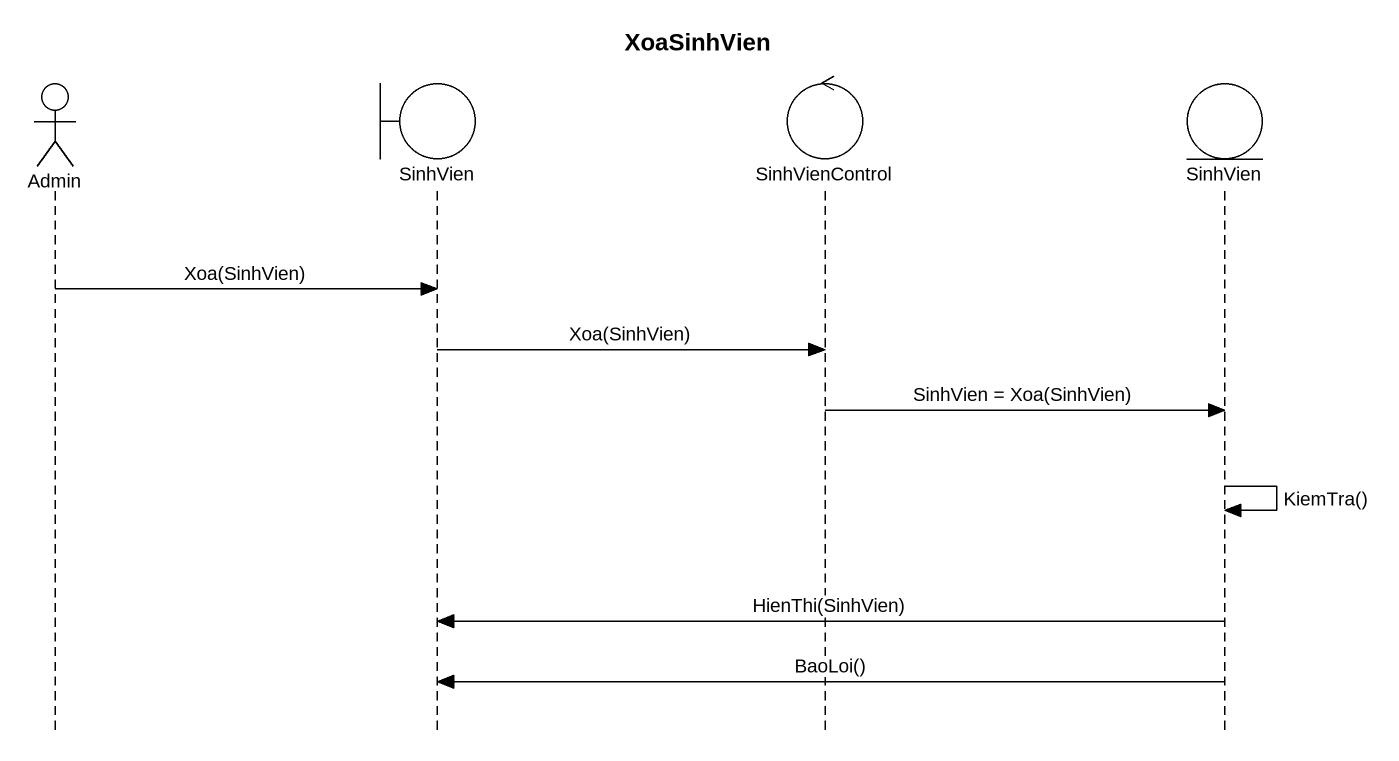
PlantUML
@startuml
title XoaSinhVien
hide footbox
actor Admin
boundary SinhVien
control SinhVienControl
entity "SinhVien" as SinhVien_2

Admin -> SinhVien : Xoa(SinhVien)
SinhVien -> SinhVienControl : Xoa(SinhVien)
SinhVienControl -> SinhVien_2 : SinhVien = Xoa(SinhVien)
SinhVien_2 -> SinhVien_2 : KiemTra()
SinhVien_2 -> SinhVien : HienThi(SinhVien)
SinhVien_2 -> SinhVien : BaoLoi()
@enduml
